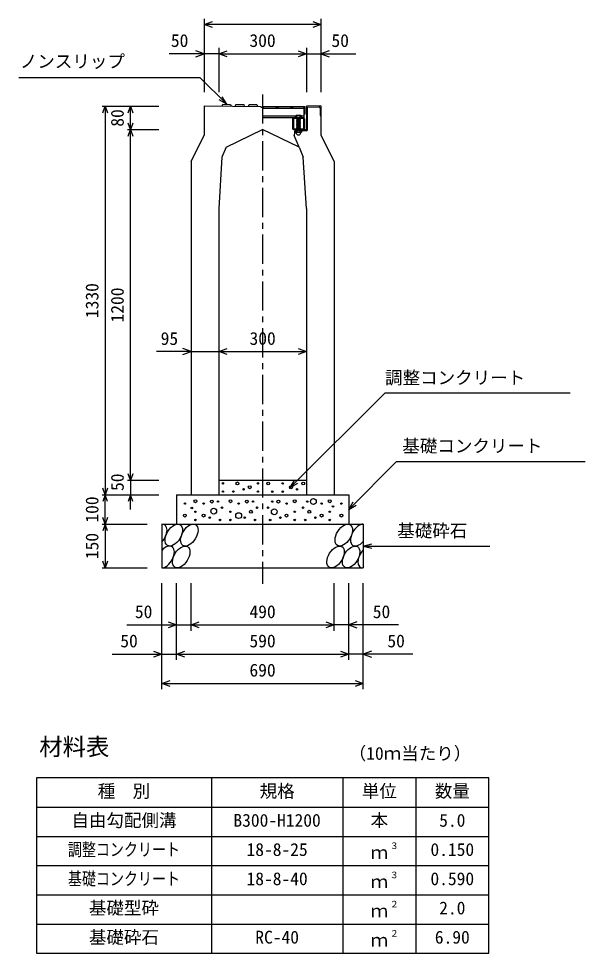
# Model space of a CAD drawing. Units: millimetres, scale not verified. Extents: x -16800 to 16800, y -5940 to 5940.
# Drawn here: x 5746 to 7687, y -3116 to 82 of the extents above; entities that cross this region are included whole.
import ezdxf
from ezdxf.enums import TextEntityAlignment as Align

# ---------------------------------------------------------------- set-up
doc = ezdxf.new("R2010")
doc.units = ezdxf.units.MM
doc.header["$LTSCALE"] = 20
doc.linetypes.add('CHAIN1', pattern=[8, 5, -1, 1, -1])
doc.linetypes.add('DOTTED', pattern=[1.75, 0.25, -1.5])
for name, color, linetype, lineweight in [('0-0_DIM', 7, 'Continuous', 25), ('0-2_HATCH', 6, 'Continuous', 25), ('0-3_HYO', 3, 'Continuous', 25), ('0-4_HYO2', 4, 'Continuous', 25), ('0-5_OUTLINE', 3, 'Continuous', 25), ('0-6_TXT', 7, 'Continuous', 25), ('0-A__0-5_D-BMK', 6, 'Continuous', 25)]:
    doc.layers.add(name, color=color, linetype=linetype, lineweight=lineweight)
doc.styles.add('ＭＳ ゴシック', font='')
doc.styles.get('ＭＳ ゴシック').set_extended_font_data('MS Gothic')

msp = doc.modelspace()

# ---------------------------------------------------------------- linework, layer by layer
at = {"layer": '0-0_DIM'}
for p, q in [((6381.78, 82.4), (6381.78, -169.34)), ((6781.78, 82.4), (6781.78, -169.34)), ((6781.78, 62.4), (6381.78, 62.4)), ((6431.78, -17.6), (6431.78, -169.34)), ((6731.78, -17.6), (6731.78, -169.34)), ((6381.78, -37.6), (6262.12, -37.6)), ((6431.78, -37.6), (6381.78, -37.6)), ((6431.78, -37.6), (6731.78, -37.6)), ((6731.78, -37.6), (6781.78, -37.6)), ((6781.78, -37.6), (6901.45, -37.6)), ((5746.21, -118.85), (6367.11, -118.85)), ((6458.83, -210.58), (6367.11, -118.85)), ((6458.83, -210.58), (6443.83, -184.59)), ((6032.58, -217.3), (6225.91, -217.3)), ((6042.58, -217.3), (6042.58, -1547.3)), ((6129.25, -297.3), (6129.25, -217.3)), ((6458.83, -210.58), (6432.85, -195.58)), ((6119.25, -297.3), (6225.91, -297.3)), ((6129.25, -1497.3), (6129.25, -297.3)), ((6336.99, -1057.05), (6218.66, -1057.05)), ((6336.99, -1057.05), (6431.99, -1057.05)), ((6431.99, -1057.05), (6731.99, -1057.05)), ((7040.44, -1433.65), (6876.78, -1597.3)), ((7040.44, -1433.65), (7687.31, -1433.65)), ((6119.25, -1497.3), (6225.91, -1497.3)), ((6129.25, -1497.3), (6129.25, -1547.3)), ((6676.78, -1522.31), (6691.78, -1496.32)), ((6676.78, -1522.31), (6702.76, -1507.3)), ((6032.58, -1547.3), (6225.91, -1547.3)), ((6042.58, -1647.3), (6042.58, -1547.3)), ((6129.25, -1597.3), (6129.25, -1547.3)), ((6876.78, -1597.3), (6891.78, -1571.32)), ((6876.78, -1597.3), (6902.76, -1582.3)), ((6032.58, -1647.3), (6186.78, -1647.3)), ((6042.58, -1647.3), (6042.58, -1797.3)), ((6926.78, -1722.3), (6955.76, -1714.54)), ((6926.78, -1722.3), (7360.1, -1722.3)), ((6926.78, -1722.3), (6955.76, -1730.07)), ((6032.58, -1797.3), (6186.78, -1797.3)), ((6236.78, -2212.32), (6236.78, -1849.98)), ((6286.78, -2112.32), (6286.78, -1849.98)), ((6336.78, -2012.32), (6336.78, -1849.98)), ((6826.78, -2012.32), (6826.78, -1849.98)), ((6876.78, -2112.32), (6876.78, -1849.98)), ((6926.78, -2212.32), (6926.78, -1849.98)), ((6116.78, -1992.32), (6336.78, -1992.32)), ((6336.78, -1992.32), (6826.78, -1992.32)), ((7046.78, -1992.32), (6826.78, -1992.32)), ((6066.78, -2092.32), (6286.78, -2092.32)), ((6286.78, -2092.32), (6876.78, -2092.32)), ((7096.78, -2092.32), (6876.78, -2092.32)), ((6236.78, -2192.32), (6926.78, -2192.32))]:
    msp.add_line(p, q, dxfattribs=at)
at = {"layer": '0-0_DIM', "linetype": 'CHAIN1'}
msp.add_line((6581.78, -176.66), (6581.78, -1851.96), dxfattribs=at)
at = {"layer": '0-0_DIM'}
for points in [[(6410.01, 52.14), (6381.82, 62.4), (6410.01, 72.67)], [(6753.63, 72.67), (6781.82, 62.4), (6753.63, 52.14)], [(6353.59, -47.86), (6381.78, -37.6), (6353.59, -27.33)], [(6459.97, -47.86), (6431.78, -37.6), (6459.97, -27.33)], [(6703.67, -27.33), (6731.86, -37.6), (6703.67, -47.86)], [(6809.9, -27.33), (6781.71, -37.6), (6809.9, -47.86)], [(6034.37, -239.86), (6042.58, -217.3), (6050.79, -239.86)], [(6121.04, -239.86), (6129.25, -217.3), (6137.46, -239.86)], [(6137.46, -274.75), (6129.25, -297.3), (6121.04, -274.75)], [(6121.04, -319.86), (6129.25, -297.3), (6137.46, -319.86)], [(6308.8, -1067.32), (6336.99, -1057.05), (6308.8, -1046.79)], [(6460.18, -1067.32), (6431.99, -1057.05), (6460.18, -1046.79)], [(6703.8, -1046.79), (6731.99, -1057.05), (6703.8, -1067.32)], [(6676.78, -1522.31), (7001.25, -1197.84), (7635.6, -1197.84)], [(6137.46, -1474.75), (6129.25, -1497.3), (6121.04, -1474.75)], [(6050.79, -1524.75), (6042.58, -1547.3), (6034.37, -1524.75)], [(6050.79, -1569.86), (6042.58, -1547.3), (6034.37, -1569.86)], [(6137.46, -1569.86), (6129.25, -1547.3), (6121.04, -1569.86)], [(6050.79, -1624.75), (6042.58, -1647.3), (6034.37, -1624.75)], [(6050.79, -1669.86), (6042.58, -1647.3), (6034.37, -1669.86)], [(6050.79, -1774.75), (6042.58, -1797.3), (6034.37, -1774.75)], [(6258.59, -1982.06), (6286.78, -1992.32), (6258.59, -2002.58)], [(6364.97, -2002.58), (6336.78, -1992.32), (6364.97, -1982.06)], [(6798.59, -1982.06), (6826.78, -1992.32), (6798.59, -2002.58)], [(6904.97, -1982.06), (6876.78, -1992.32), (6904.97, -2002.58)], [(6208.59, -2082.06), (6236.78, -2092.32), (6208.59, -2102.58)], [(6314.97, -2102.58), (6286.78, -2092.32), (6314.97, -2082.06)], [(6848.59, -2082.06), (6876.78, -2092.32), (6848.59, -2102.58)], [(6954.97, -2082.06), (6926.78, -2092.32), (6954.97, -2102.58)], [(6264.97, -2202.58), (6236.78, -2192.32), (6264.97, -2182.06)], [(6898.59, -2182.06), (6926.78, -2192.32), (6898.59, -2202.58)]]:
    msp.add_lwpolyline(points, dxfattribs=at)
at = {"layer": '0-2_HATCH'}
for p, q in [((6731.78, -216.8), (6731.78, -296.8)), ((6734.98, -219.97), (6774.75, -219.58)), ((6734.98, -219.97), (6734.98, -300)), ((6778.58, -223.38), (6778.58, -249.34)), ((6778.58, -249.34), (6781.78, -249.31)), ((6692.78, -296.8), (6689.78, -316.8)), ((6692.78, -296.8), (6689.78, -316.8)), ((6706.58, -356.8), (6689.78, -316.8)), ((6692.78, -296.8), (6731.78, -296.8))]:
    msp.add_line(p, q, dxfattribs=at)
for points in [[(6443.78, -216.92), (6445.33, -210.44), (6472.33, -210.71), (6473.78, -217.22)], [(6488.78, -217.37), (6490.33, -210.89), (6517.33, -211.16), (6518.78, -217.67)], [(6533.78, -217.82), (6535.33, -211.34), (6562.33, -211.61), (6563.78, -218.12)], [(6692.78, -296.8), (6692.78, -300), (6734.98, -300)]]:
    msp.add_lwpolyline(points, dxfattribs=at)
for centre, radius in [((6495.66, -1507.99), 5), ((6600.92, -1508.28), 5), ((6720.92, -1508.28), 5), ((6445.75, -1507.99), 2.5), ((6445.75, -1536.01), 2.5), ((6481.64, -1536.01), 2.5), ((6516.69, -1528.13), 2.5), ((6537.71, -1521.12), 5), ((6565.75, -1507.99), 2.5), ((6565.75, -1536.01), 2.5), ((6614.94, -1536.29), 2.5), ((6650.82, -1508.28), 2.5), ((6650.82, -1536.29), 2.5), ((6678.86, -1521.41), 5), ((6699.89, -1528.41), 2.5), ((6351.75, -1569.25), 5), ((6407.82, -1570.13), 5), ((6471.75, -1569.25), 5), ((6527.82, -1570.13), 5), ((6635.74, -1570.13), 5), ((6691.82, -1569.25), 5), ((6755.74, -1570.13), 10), ((6811.82, -1569.25), 5), ((6315.47, -1577.13), 2.5), ((6339.33, -1592.05), 2.5), ((6379.79, -1577.13), 2.5), ((6414.36, -1603.14), 10), ((6428.86, -1570.13), 2.5), ((6442.87, -1591.14), 2.5), ((6499.79, -1577.13), 2.5), ((6548.86, -1570.13), 2.5), ((6562.87, -1591.14), 2.5), ((6600.69, -1591.14), 2.5), ((6621.72, -1605.14), 10), ((6614.71, -1570.13), 2.5), ((6663.78, -1577.13), 2.5), ((6720.69, -1591.14), 2.5), ((6734.71, -1570.13), 2.5), ((6783.78, -1577.13), 2.5), ((6823.16, -1586.82), 2.5), ((6851.72, -1577.13), 2.5), ((6315.47, -1618.28), 5), ((6351.75, -1605.14), 2.5), ((6351.75, -1633.16), 2.5), ((6379.79, -1618.28), 5), ((6400.82, -1625.28), 2.5), ((6435.86, -1633.16), 2.5), ((6471.75, -1605.14), 2.5), ((6471.75, -1633.16), 2.5), ((6499.79, -1618.28), 10), ((6520.82, -1625.28), 2.5), ((6541.84, -1605.14), 5), ((6555.86, -1633.16), 2.5), ((6607.7, -1633.16), 2.5), ((6642.75, -1625.28), 2.5), ((6663.78, -1618.28), 5), ((6691.82, -1605.14), 2.5), ((6691.82, -1633.16), 2.5), ((6727.7, -1633.16), 2.5), ((6741.72, -1605.14), 5), ((6762.75, -1625.28), 2.5), ((6783.78, -1618.28), 5), ((6811.82, -1605.14), 2.5), ((6811.82, -1633.16), 2.5), ((6851.72, -1618.28), 5)]:
    msp.add_circle(centre, radius, dxfattribs=at)
msp.add_arc((6774.78, -223.38), 3.8, 0, 90.57294, dxfattribs=at)
for centre, start_param, end_param in [((6224.42, -1684.83), 4.385593, 6.6745444), ((6912.92, -1684.83), 0.3357715, 4.4411806), ((6249.74, -1759.82), 3.5111464, 7.548991), ((6938.25, -1759.82), 1.2110787, 3.5658734)]:
    msp.add_ellipse(centre, major_axis=(21.81, 35.31), ratio=0.5792, start_param=start_param, end_param=end_param, dxfattribs=at)
for centre in [(6277.63, -1684.83), (6330.84, -1684.83), (6859.72, -1684.83), (6302.95, -1759.82), (6831.83, -1759.82), (6885.04, -1759.82)]:
    msp.add_ellipse(centre, major_axis=(21.81, 35.31), ratio=0.5792, dxfattribs=at)
at = {"layer": '0-3_HYO'}
for p, q in [((6406.78, -2516.27), (6406.78, -3116.27)), ((6856.78, -2516.27), (6856.78, -3116.27)), ((7106.78, -2516.27), (7106.78, -3116.27)), ((5806.78, -2616.27), (7356.78, -2616.27))]:
    msp.add_line(p, q, dxfattribs=at)
msp.add_lwpolyline([(5806.78, -3116.27), (7356.78, -3116.27), (7356.78, -2516.27), (5806.78, -2516.27)], close=True, dxfattribs=at)
at = {"layer": '0-4_HYO2'}
for p, q in [((5806.78, -2716.27), (7356.78, -2716.27)), ((5806.78, -2816.27), (7356.78, -2816.27)), ((5806.78, -2916.27), (7356.78, -2916.27)), ((5806.78, -3016.27), (7356.78, -3016.27))]:
    msp.add_line(p, q, dxfattribs=at)
at = {"layer": '0-5_OUTLINE'}
for p, q in [((6381.78, -216.3), (6575.78, -218.24)), ((6381.78, -216.3), (6381.78, -316.3)), ((6781.78, -216.3), (6731.78, -216.8)), ((6781.78, -216.3), (6781.78, -316.3)), ((6336.99, -405.88), (6381.78, -316.3)), ((6456.98, -356.8), (6581.78, -296.8)), ((6706.58, -356.8), (6581.78, -296.8)), ((6781.78, -316.3), (6826.99, -406.72)), ((6456.98, -356.8), (6442.28, -391.8)), ((6706.58, -356.8), (6721.28, -391.8)), ((6336.99, -405.88), (6336.99, -1547.3)), ((6442.7, -391.8), (6431.99, -566.8)), ((6731.99, -566.8), (6721.28, -391.8)), ((6826.99, -406.72), (6826.99, -1547.3)), ((6431.99, -566.8), (6431.99, -1547.3)), ((6731.99, -566.8), (6731.99, -1547.3)), ((6431.78, -1497.3), (6731.78, -1497.3)), ((6286.78, -1547.3), (6876.78, -1547.3)), ((6286.78, -1547.3), (6286.78, -1647.3)), ((6336.99, -1547.3), (6431.99, -1547.3)), ((6731.99, -1547.3), (6826.99, -1547.3)), ((6876.78, -1547.3), (6876.78, -1647.3)), ((6236.78, -1647.3), (6236.78, -1797.3)), ((6236.78, -1647.3), (6926.78, -1647.3)), ((6926.78, -1647.3), (6926.78, -1797.3)), ((6236.78, -1797.3), (6926.78, -1797.3))]:
    msp.add_line(p, q, dxfattribs=at)
msp.add_lwpolyline([(6581.78, -221.5), (6577.28, -221.5), (6575.78, -218.24)], dxfattribs=at)
at = {"layer": '0-A__0-5_D-BMK'}
for p, q in [((6723.28, -218.8), (6581.77, -218.8)), ((6727.78, -243.8), (6727.78, -218.8)), ((6723.28, -224.8), (6581.77, -224.8)), ((6694.28, -250.8), (6581.77, -250.8)), ((6696.29, -249.3), (6694.29, -250.8)), ((6694.29, -256.8), (6694.29, -250.8)), ((6694.62, -250.53), (6696.29, -249.3)), ((6713.29, -249.3), (6696.29, -249.3)), ((6699.29, -256.8), (6699.29, -250.8)), ((6710.29, -256.8), (6710.29, -250.8)), ((6714.97, -250.53), (6713.29, -249.3)), ((6723.28, -250.8), (6715.28, -250.8)), ((6715.29, -256.8), (6715.29, -250.8)), ((6727.78, -243.8), (6723.28, -243.8)), ((6723.28, -256.8), (6581.77, -256.8)), ((6684.78, -259.8), (6684.78, -293.8)), ((6721.78, -256.8), (6687.78, -256.8)), ((6715.29, -256.8), (6694.29, -256.8)), ((6698.29, -256.8), (6711.29, -256.8)), ((6711.29, -258.8), (6698.29, -259.8)), ((6698.29, -259.8), (6699.29, -258.8)), ((6699.29, -260.8), (6698.29, -259.8)), ((6698.29, -261.8), (6699.29, -260.8)), ((6711.29, -260.8), (6698.29, -261.8)), ((6699.29, -262.8), (6698.29, -261.8)), ((6698.29, -263.8), (6699.29, -262.8)), ((6711.29, -262.8), (6698.29, -263.8)), ((6699.29, -264.8), (6698.29, -263.8)), ((6698.29, -265.8), (6699.29, -264.8)), ((6711.29, -264.8), (6698.29, -265.8)), ((6699.29, -266.8), (6698.29, -265.8)), ((6698.29, -267.8), (6699.29, -266.8)), ((6711.29, -266.8), (6698.29, -267.8)), ((6699.29, -268.8), (6698.29, -267.8)), ((6711.29, -268.8), (6698.29, -269.8)), ((6698.29, -269.8), (6699.29, -268.8)), ((6711.29, -270.8), (6698.29, -271.8)), ((6699.29, -272.8), (6698.29, -271.8)), ((6711.29, -272.8), (6698.29, -273.8)), ((6698.29, -273.8), (6699.29, -272.8)), ((6699.29, -274.8), (6698.29, -273.8)), ((6711.29, -274.8), (6698.29, -275.8)), ((6698.29, -275.8), (6699.29, -274.8)), ((6699.29, -276.8), (6698.29, -275.8)), ((6711.29, -276.8), (6698.29, -277.8)), ((6698.29, -277.8), (6699.29, -276.8)), ((6699.29, -278.8), (6698.29, -277.8)), ((6711.29, -278.8), (6698.29, -279.8)), ((6698.29, -279.8), (6699.29, -278.8)), ((6699.29, -280.8), (6698.29, -279.8)), ((6711.29, -280.8), (6698.29, -281.8)), ((6698.29, -281.8), (6699.29, -280.8)), ((6699.29, -282.8), (6698.29, -281.8)), ((6711.29, -282.8), (6698.29, -283.8)), ((6698.29, -283.8), (6699.29, -282.8)), ((6699.29, -284.8), (6698.29, -283.8)), ((6711.29, -284.8), (6698.29, -285.8)), ((6698.29, -285.8), (6699.29, -284.8)), ((6699.29, -286.8), (6698.29, -285.8)), ((6711.29, -286.8), (6698.29, -287.8)), ((6698.29, -287.8), (6699.29, -286.8)), ((6699.29, -288.8), (6698.29, -287.8)), ((6710.29, -261.8), (6711.29, -260.8)), ((6711.29, -262.8), (6710.29, -261.8)), ((6710.29, -263.8), (6711.29, -262.8)), ((6711.29, -264.8), (6710.29, -263.8)), ((6710.29, -265.8), (6711.29, -264.8)), ((6711.29, -266.8), (6710.29, -265.8)), ((6710.29, -269.8), (6711.29, -268.8)), ((6711.29, -270.8), (6710.29, -269.8)), ((6710.29, -271.8), (6711.29, -270.8)), ((6711.29, -272.8), (6710.29, -271.8)), ((6710.29, -273.8), (6711.29, -272.8)), ((6710.29, -273.8), (6711.29, -274.8)), ((6710.29, -275.8), (6711.29, -274.8)), ((6710.29, -275.8), (6711.29, -276.8)), ((6710.29, -277.8), (6711.29, -276.8)), ((6710.29, -277.8), (6711.29, -278.8)), ((6710.29, -279.8), (6711.29, -278.8)), ((6710.29, -279.8), (6711.29, -280.8)), ((6710.29, -281.8), (6711.29, -280.8)), ((6710.29, -281.8), (6711.29, -282.8)), ((6710.29, -283.8), (6711.29, -282.8)), ((6710.29, -283.8), (6711.29, -284.8)), ((6710.29, -285.8), (6711.29, -284.8)), ((6710.29, -285.8), (6711.29, -286.8)), ((6710.29, -287.8), (6711.29, -286.8)), ((6710.29, -287.8), (6711.29, -288.8)), ((6724.78, -259.8), (6724.78, -293.8)), ((6687.78, -296.8), (6721.78, -296.8)), ((6695.15, -300.01), (6694.29, -300.65)), ((6694.29, -300.65), (6694.29, -305.84)), ((6695.98, -306.81), (6694.29, -305.84)), ((6713.84, -300), (6695.15, -300.01)), ((6695.98, -307.13), (6695.98, -306.81)), ((6713.01, -306.81), (6695.98, -306.81)), ((6713.01, -307.13), (6695.98, -307.13)), ((6711.29, -288.8), (6698.29, -289.8)), ((6698.29, -289.8), (6699.29, -288.8)), ((6699.29, -290.8), (6698.29, -289.8)), ((6711.29, -290.8), (6698.29, -291.8)), ((6698.29, -291.8), (6699.29, -290.8)), ((6699.29, -292.8), (6698.29, -291.8)), ((6711.29, -292.8), (6698.29, -293.8)), ((6698.29, -293.8), (6699.29, -292.8)), ((6699.29, -294.8), (6698.29, -293.8)), ((6699.39, -300.65), (6699.39, -305.84)), ((6709.6, -300.65), (6709.6, -305.84)), ((6710.29, -289.8), (6711.29, -288.8)), ((6710.29, -289.8), (6711.29, -290.8)), ((6710.29, -291.8), (6711.29, -290.8)), ((6710.29, -291.8), (6711.29, -292.8)), ((6710.29, -293.8), (6711.29, -292.8)), ((6710.29, -293.8), (6711.29, -294.8)), ((6713.01, -306.81), (6714.7, -305.84)), ((6713.01, -307.13), (6713.01, -306.81)), ((6713.84, -300), (6714.7, -300.65)), ((6714.7, -300.65), (6714.7, -305.84))]:
    msp.add_line(p, q, dxfattribs=at)
at = {"layer": '0-A__0-5_D-BMK', "linetype": 'DOTTED'}
for p, q in [((6698.29, -257.8), (6699.29, -256.8)), ((6711.29, -256.8), (6698.29, -257.8)), ((6699.29, -258.8), (6698.29, -257.8)), ((6710.29, -257.8), (6711.29, -256.8)), ((6711.29, -258.8), (6710.29, -257.8)), ((6711.29, -294.8), (6698.29, -295.8)), ((6698.29, -295.8), (6699.29, -294.8)), ((6699.29, -296.8), (6698.29, -295.8)), ((6711.29, -296.8), (6698.29, -297.8)), ((6698.29, -297.8), (6699.29, -296.8)), ((6699.29, -298.8), (6698.29, -297.8)), ((6711.29, -298.8), (6698.29, -299.8)), ((6698.29, -299.8), (6699.29, -298.8)), ((6698.49, -300.01), (6698.29, -299.8)), ((6698.49, -300.01), (6710.49, -300.01)), ((6710.29, -295.8), (6711.29, -294.8)), ((6710.29, -295.8), (6711.29, -296.8)), ((6710.29, -297.8), (6711.29, -296.8)), ((6710.29, -297.8), (6711.29, -298.8)), ((6710.29, -299.8), (6711.29, -298.8)), ((6710.29, -299.8), (6710.49, -300.01))]:
    msp.add_line(p, q, dxfattribs=at)
at = {"layer": '0-A__0-5_D-BMK'}
for points in [[(6727.78, -218.8), (6723.28, -218.8), (6723.28, -256.8)], [(6698.29, -271.8), (6699.29, -270.8), (6698.29, -269.8)], [(6711.29, -260.8), (6710.29, -259.8), (6711.29, -258.8)], [(6711.29, -268.8), (6710.29, -267.8), (6711.29, -266.8)]]:
    msp.add_lwpolyline(points, dxfattribs=at)
msp.add_lwpolyline([(6687.08, -259.1), (6687.08, -294.5), (6722.48, -294.5), (6722.48, -259.1)], close=True, dxfattribs=at)
for centre in [(6631.78, -221.8), (6681.78, -221.8)]:
    msp.add_circle(centre, 3, dxfattribs=at)
for centre, radius, start, end in [((6581.78, -221.8), 3, 269.83794, 90.16206), ((6696.79, -253.43), 3.62, 46.39563, 133.60437), ((6704.79, -265.43), 15.62, 69.39075, 110.60925), ((6712.79, -253.43), 3.62, 46.39563, 133.60437), ((6687.78, -259.8), 3, 90, 180), ((6721.78, -259.8), 3, 0, 90), ((6687.78, -293.8), 3, 180, 270), ((6696.84, -305.35), 5.35, 61.49832, 118.50684), ((6696.84, -301.14), 5.35, 241.49843, 298.50089), ((6704.49, -307.13), 8.19, 180, 359.99995), ((6704.49, -320.42), 20.42, 75.52621, 104.47362), ((6704.49, -286.07), 20.42, 255.52638, 284.47374), ((6712.15, -305.35), 5.35, 61.49231, 118.50169), ((6712.15, -301.14), 5.35, 241.49989, 298.5), ((6721.78, -293.8), 3, 270, 0)]:
    msp.add_arc(centre, radius, start, end, dxfattribs=at)

# ---------------------------------------------------------------- texts
at = {"layer": '0-0_DIM', "style": 'ＭＳ ゴシック'}
for s, p in [('50', (6267.6, -27.6)), ('300', (6536.78, -27.6)), ('50', (6817.7, -27.6)), ('ノンスリップ', (5750.05, -98.67)), ('95', (6232.62, -1047.36)), ('300', (6536.99, -1047.05)), ('調整コンクリート', (7001.25, -1181.42)), ('基礎コンクリート', (7060.44, -1414.92)), ('基礎砕石', (7043.1, -1705.13)), ('50', (6144.34, -1982.32)), ('490', (6536.78, -1982.32)), ('50', (6959.22, -1982.32)), ('50', (6094.34, -2082.32)), ('590', (6536.78, -2082.32)), ('50', (7009.22, -2082.32)), ('690', (6536.78, -2182.32))]:
    msp.add_text(s, height=43.99, dxfattribs=at).set_placement(p, align=Align.BOTTOM_LEFT)
for s, p in [('80', (6119.25, -287.3)), ('1330', (6032.58, -942.3)), ('1200', (6119.25, -957.3)), ('50', (6119.25, -1533.98)), ('100', (6032.58, -1642.3)), ('150', (6032.58, -1767.3))]:
    msp.add_text(s, height=43.99, rotation=90, dxfattribs=at).set_placement(p, align=Align.BOTTOM_LEFT)
at = {"layer": '0-6_TXT', "style": 'ＭＳ ゴシック'}
for s, height, p in [('材料表', 58.65, (5816.78, -2456.27)), ('（10ｍ当たり）', 43.99, (6876.78, -2467.27)), ('種\u3000別', 43.99, (6016.78, -2596.27)), ('規格', 43.99, (6571.78, -2596.27)), ('単位', 43.99, (6921.78, -2596.27)), ('数量', 43.99, (7171.78, -2596.27)), ('自由勾配側溝', 43.99, (5926.78, -2696.27)), ('B300-H1200', 43.99, (6481.78, -2696.27)), ('本', 43.99, (6951.78, -2696.27)), ('5.0', 43.99, (7186.78, -2696.27)), ('18-8-25', 43.99, (6526.78, -2796.27)), ('３', 21.99, (7017.33, -2765.9)), ('0.150', 43.99, (7156.78, -2796.27)), ('ｍ', 43.99, (6951.78, -2806.27)), ('18-8-40', 43.99, (6526.78, -2896.27)), ('３', 21.99, (7017.33, -2865.9)), ('0.590', 43.99, (7156.78, -2896.27)), ('ｍ', 43.99, (6951.78, -2906.27)), ('基礎型砕', 43.99, (5986.78, -2996.27)), ('２', 21.99, (7017.33, -2965.9)), ('2.0', 43.99, (7186.78, -2996.27)), ('ｍ', 43.99, (6951.78, -3006.27)), ('基礎砕石', 43.99, (5986.78, -3096.27)), ('RC-40', 43.99, (6556.78, -3096.27)), ('２', 21.99, (7017.33, -3065.9)), ('ｍ', 43.99, (6951.78, -3106.27)), ('6.90', 43.99, (7171.78, -3096.27))]:
    msp.add_text(s, height=height, dxfattribs=at).set_placement(p, align=Align.BOTTOM_LEFT)
at = {"layer": '0-6_TXT', "style": 'ＭＳ ゴシック', "width": 0.8}
for s, p in [('調整コンクリート', (5914.78, -2796.27)), ('基礎コンクリート', (5914.78, -2896.27))]:
    msp.add_text(s, height=43.99, dxfattribs=at).set_placement(p, align=Align.BOTTOM_LEFT)

doc.saveas('drawing.dxf')
